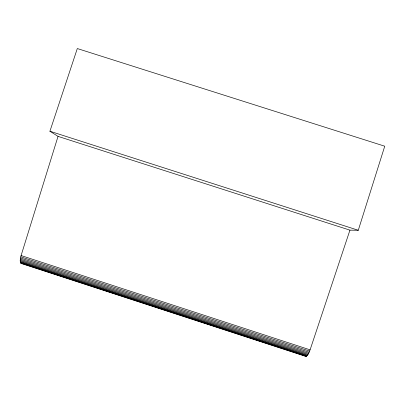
<?xml version="1.0" encoding="UTF-8"?>
<svg xmlns="http://www.w3.org/2000/svg" width="405" height="405" viewBox="0 0 405 405"><rect width="100%" height="100%" fill="white"/><g stroke="black" fill="none" stroke-linecap="round" stroke-linejoin="round"><path stroke-width="0.61" d="M21.293 263.528C19.116 261.635 20.756 257.98 21.095 255.55L58.042 136.379L49.921 131.235L77.309 48.549L384.75 146.205L358.278 230.268L349.94 230.151L58.042 136.379M305.613 356.395L305.937 356.451C308.342 355.225 309.015 352.127 310.088 349.854L349.94 230.151M49.921 131.235L358.278 230.268M21.095 255.55L310.088 349.854M20.782 256.831L309.607 351.094M20.534 258.046L309.116 352.244M20.361 259.18L308.615 353.281M20.265 260.212L308.114 354.193M20.25 261.129L307.628 354.967M20.311 261.908L307.157 355.585M20.452 262.551L306.717 356.046M20.665 263.037L306.307 356.334M20.944 263.366L305.937 356.451"/></g></svg>
